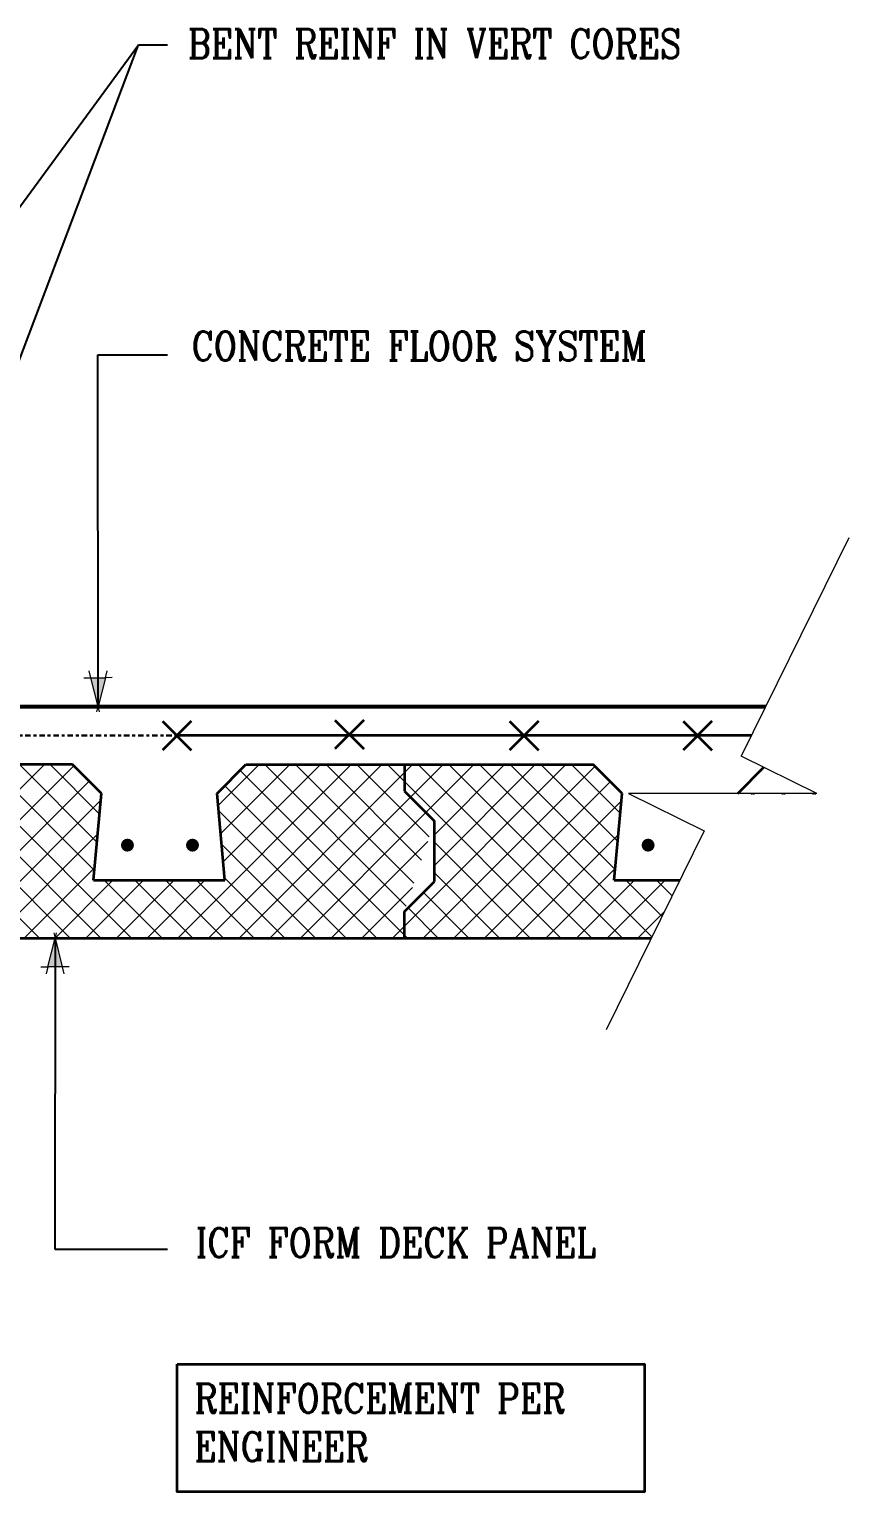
# Model space of a CAD drawing. Header units: inches. Extents: x -277.6 to -199.6, y 454.9 to 542.5.
# Drawn here: x -230 to -201.7, y 490.7 to 541.3 of the extents above; entities that cross this region are included whole.
import ezdxf

# ---------------------------------------------------------------- set-up
doc = ezdxf.new("R2010")
doc.units = ezdxf.units.IN
doc.header["$MEASUREMENT"] = 0
doc.linetypes.add('CENTER', pattern=[2, 1.25, -0.25, 0.25, -0.25])
for name, color, linetype, lineweight in [('A2 Hatch', 8, 'Continuous', 9), ('A4 medium', 7, 'Continuous', 35), ('A5 heavy', 5, 'Continuous', 53), ('DIM', 3, 'Continuous', 13), ('REBAR', 2, 'CENTER', 30)]:
    doc.layers.add(name, color=color, linetype=linetype, lineweight=lineweight)
doc.styles.add('ARCTEXT', font='arctext.shx', dxfattribs={"width": 0.85})
doc.styles.add('RomanC', font='romanc.shx', dxfattribs={"width": 0.85, "height": 5})
doc.dimstyles.new('ARCTEXT1-4', dxfattribs={"dimtxt": 4, "dimasz": 2, "dimexe": 2, "dimexo": 2, "dimgap": 2, "dimtad": 1, "dimdec": 4, "dimzin": 3, "dimdsep": 46, "dimlunit": 4, "dimtxsty": 'ARCTEXT', "dimblk": 'ARCHTICK', "dimcen": 2, "dimaunit": 1, "dimadec": 0, "dimazin": 0, "dimtfac": 1, "dimtdec": 4, "dimtmove": 2, "dimatfit": 3, "dimldrblk": 'arrow', "dimfxl": 0, "dimtolj": 1, "dimtzin": 0, "dimarcsym": 0})
pattern_1 = [(45, (-3471.3066, 951.33504), (-0.53033009, 0.53033009), []), (135, (-3471.3066, 951.33504), (-0.53033009, -0.53033009), [])]

# ---------------------------------------------------------------- blocks, each defined once
blk = doc.blocks.new('_ArchTick')
at = {"color": 0, "linetype": 'ByBlock', "const_width": 0.15}
blk.add_lwpolyline([(-0.5, -0.5), (0.5, 0.5)], dxfattribs=at)
blk = doc.blocks.new('arrow')
at = {"layer": 'DIM'}
blk.add_hatch(color=253, dxfattribs=at).paths.add_polyline_path([(-2, 0.5), (-2, -0.5), (0, 0)])
at = {"layer": 'DIM', "lineweight": 9}
for points in [[(-2, 0.98), (-2, 0.5), (-2.47, 0.62)], [(0.37, 0.09), (0, 0)], [(0.37, -0.09), (0, 0)], [(-2, -0.98), (-2, -0.5), (-2.47, -0.62)]]:
    blk.add_lwpolyline(points, dxfattribs=at)
at = {"layer": 'DIM', "lineweight": 15}
blk.add_lwpolyline([(0, 0), (-2, -0.5), (-2, 0.5), (0, 0)], dxfattribs=at)

msp = doc.modelspace()

# ---------------------------------------------------------------- hatches: boundary and pattern name
at = {"ltscale": 0.15}
h = msp.add_hatch(dxfattribs=at)
h.set_pattern_fill('ANSI37', color=256, scale=6, style=0)
h.set_pattern_definition(pattern_1)
edge = h.paths.add_edge_path()
edge.add_line((-205.527, 514.836), (-204.623, 515.741))
edge.add_line((-202.797, 514.84), (-205.524, 514.84))
edge.add_line((-204.623, 515.741), (-202.797, 514.84))
at = {"layer": 'A2 Hatch', "ltscale": 0.15}
h = msp.add_hatch(dxfattribs=at)
h.set_pattern_fill('ANSI37', color=256, scale=6, style=0)
h.set_pattern_definition(pattern_1)
h.paths.add_polyline_path([(-228.527, 515.836), (-235.045, 515.836), (-235.045, 514.915), (-234.01, 513.88), (-234.01, 511.798), (-235.045, 510.763), (-235.045, 509.84), (-217.045, 509.84), (-217.045, 510.763), (-216.01, 511.798), (-216.01, 513.88), (-217.045, 514.915), (-217.045, 515.836), (-222.527, 515.836), (-223.527, 514.836), (-223.26, 511.84), (-227.795, 511.84), (-227.527, 514.836)])
edge = h.paths.add_edge_path()
edge.add_line((-217.045, 514.915), (-216.01, 513.88))
edge.add_line((-217.045, 510.763), (-216.01, 511.798))
edge.add_line((-216.01, 511.798), (-216.01, 513.88))
h = msp.add_hatch(dxfattribs=at)
h.set_pattern_fill('ANSI37', color=256, scale=6, style=0)
h.set_pattern_definition(pattern_1)
h.paths.add_polyline_path([(-217.045, 509.84), (-208.514, 509.84), (-207.527, 511.84), (-209.795, 511.84), (-209.527, 514.836), (-210.527, 515.836), (-217.045, 515.836), (-217.045, 514.915), (-216.01, 513.88), (-216.01, 511.798), (-217.045, 510.763)])
h = msp.add_hatch(color=256, dxfattribs=at)
edge = h.paths.add_edge_path()
edge.add_arc((-226.625, 513.051), 0.224, 0, 360)
h = msp.add_hatch(color=256, dxfattribs=at)
edge = h.paths.add_edge_path()
edge.add_arc((-224.376, 513.051), 0.224, 0, 360)
h = msp.add_hatch(color=256, dxfattribs=at)
edge = h.paths.add_edge_path()
edge.add_arc((-208.625, 513.051), 0.224, 0, 360)

# ---------------------------------------------------------------- linework, layer by layer
at = {"ltscale": 0.15}
for p, q in [((-217.045, 514.915), (-216.01, 513.88)), ((-216.01, 511.798), (-216.01, 513.88)), ((-217.045, 510.763), (-216.01, 511.798)), ((-235.245, 509.84), (-217.045, 509.84)), ((-217.045, 509.84), (-208.514, 509.84))]:
    msp.add_line(p, q, dxfattribs=at)
at = {"layer": 'A4 medium', "ltscale": 0.15}
for p, q in [((-225.418, 517.34), (-224.418, 516.34)), ((-224.418, 517.34), (-225.418, 516.34)), ((-219.453, 517.375), (-218.453, 516.375)), ((-218.453, 517.375), (-219.453, 516.375)), ((-213.418, 517.34), (-212.418, 516.34)), ((-212.418, 517.34), (-213.418, 516.34)), ((-207.418, 517.34), (-206.418, 516.34)), ((-206.418, 517.34), (-207.418, 516.34)), ((-218.918, 516.84), (-224.918, 516.84)), ((-212.918, 516.84), (-218.918, 516.84)), ((-206.918, 516.84), (-212.918, 516.84)), ((-205.06, 516.84), (-206.918, 516.84)), ((-228.527, 515.836), (-235.045, 515.836)), ((-227.527, 514.836), (-228.527, 515.836)), ((-223.527, 514.836), (-222.527, 515.836)), ((-222.527, 515.836), (-217.045, 515.836)), ((-217.045, 515.836), (-217.045, 514.915)), ((-217.045, 515.836), (-210.527, 515.836)), ((-209.527, 514.836), (-210.527, 515.836)), ((-205.527, 514.836), (-204.623, 515.741)), ((-227.795, 511.84), (-227.527, 514.836)), ((-223.26, 511.84), (-223.527, 514.836)), ((-217.045, 514.915), (-216.01, 513.88)), ((-209.795, 511.84), (-209.527, 514.836)), ((-216.01, 511.798), (-216.01, 513.88)), ((-227.795, 511.84), (-223.26, 511.84)), ((-217.045, 510.763), (-216.01, 511.798)), ((-209.795, 511.84), (-207.527, 511.84)), ((-217.045, 509.84), (-217.045, 510.763)), ((-235.045, 509.84), (-208.514, 509.84))]:
    msp.add_line(p, q, dxfattribs=at)
msp.add_lwpolyline([(-224.909, 495.114), (-208.747, 495.114), (-208.747, 490.702), (-224.909, 490.702)], close=True, dxfattribs=at)
at = {"layer": 'A5 heavy', "ltscale": 0.15}
msp.add_line((-235.245, 517.84), (-204.566, 517.84), dxfattribs=at)
at = {"layer": 'DIM'}
for p, q in [((-201.688, 523.672), (-205.41, 516.129)), ((-202.797, 514.84), (-205.41, 516.129)), ((-202.797, 514.84), (-209.297, 514.84)), ((-209.297, 514.84), (-206.683, 513.55)), ((-206.683, 513.55), (-210.078, 506.672))]:
    msp.add_line(p, q, dxfattribs=at)
at = {"layer": 'REBAR', "ltscale": 0.15}
msp.add_line((-235.033, 516.84), (-223.706, 516.84), dxfattribs=at)

# ---------------------------------------------------------------- texts
at = {"layer": 'DIM', "color": 3, "char_height": 1, "attachment_point": 1, "style": 'RomanC'}
for s, insert, width in [('BENT REINF IN VERT CORES ', (-224.539, 541.252), 22.68955), ('CONCRETE FLOOR SYSTEM', (-224.406, 530.804), 22.68955), ('ICF FORM DECK PANEL', (-224.26, 499.813), 22.68955), ('REINFORCEMENT PER ENGINEER', (-224.311, 494.428), 18.04318)]:
    msp.add_mtext(s, dxfattribs=dict(at, insert=insert, width=width))

# ---------------------------------------------------------------- leaders
at = {"layer": 'DIM'}
for points in [[(-243.009, 517.84), (-226.245, 540.708), (-225.245, 540.708)], [(-235.045, 517.44), (-226.245, 540.708), (-225.245, 540.708)], [(-227.638, 517.84), (-227.645, 529.995), (-225.245, 529.995)], [(-229.129, 509.84), (-229.133, 499.09), (-225.245, 499.09)]]:
    msp.add_leader(points, dimstyle='ARCTEXT1-4', override={"dimasz": 0.5, "dimtad": 0}, dxfattribs=at)

doc.saveas('drawing.dxf')
